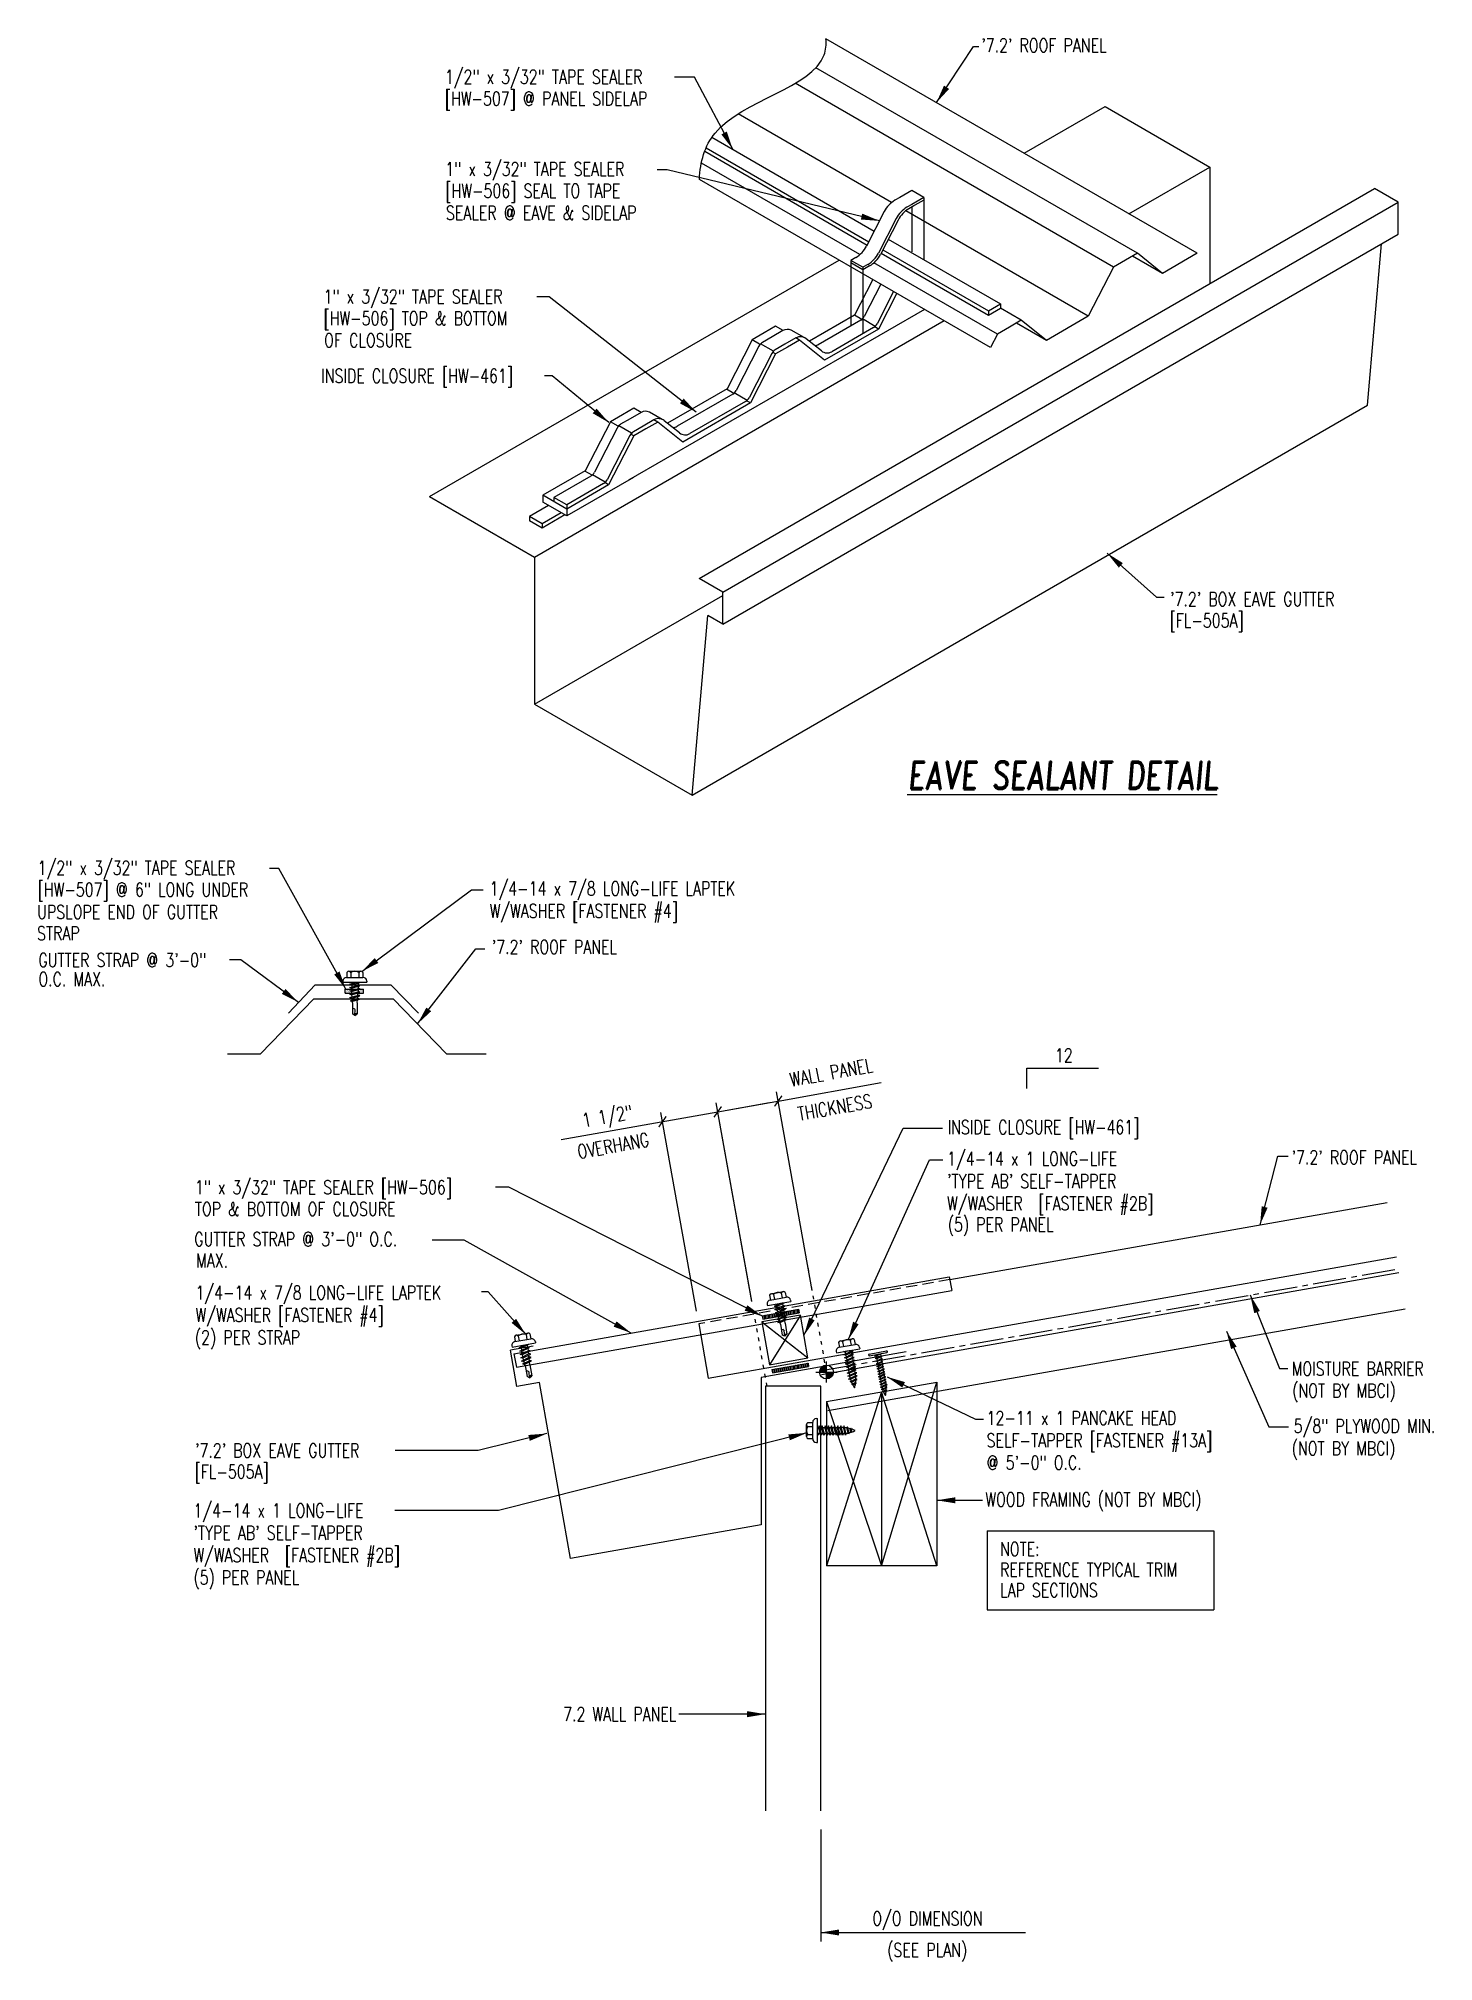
# Model space of a CAD drawing. Extents: x 2.2 to 40.1, y 9.1 to 61.3.
import ezdxf
from ezdxf.enums import TextEntityAlignment as Align

# ---------------------------------------------------------------- set-up
doc = ezdxf.new("R2010")
doc.units = 0
doc.header["$LTSCALE"] = 4
doc.header["$MEASUREMENT"] = 0
for name, pattern in [('CENTER2', [1.125, 0.75, -0.125, 0.125, -0.125]), ('DOT2', [0.125, 0, -0.125]), ('HIDDEN', [0.375, 0.25, -0.125])]:
    doc.linetypes.add(name, pattern=pattern)
doc.layers.get('0').update_dxf_attribs({"linetype": 'CONTINUOUS'})
for name, color, linetype in [('BARRIER', 253, 'CENTER2'), ('CLOSURE', 3, 'CONTINUOUS'), ('DIM', 2, 'CONTINUOUS'), ('DIM-DETAILS', 7, 'CONTINUOUS'), ('FASTENER', 9, 'CONTINUOUS'), ('GRID', 9, 'CONTINUOUS'), ('LABEL', 6, 'CONTINUOUS'), ('MARK', 1, 'CONTINUOUS'), ('PANEL', 11, 'CONTINUOUS'), ('PANEL-S', 11, 'CONTINUOUS'), ('SEALANT', 8, 'CONTINUOUS'), ('SECTION', 11, 'CONTINUOUS'), ('TAPE', 9, 'CONTINUOUS'), ('TEXT', 2, 'CONTINUOUS'), ('TRIM', 6, 'CONTINUOUS'), ('WOOD', 3, 'CONTINUOUS')]:
    doc.layers.add(name, color=color, linetype=linetype)
doc.styles.add('ROMAND', font='romand', dxfattribs={"height": 0.075})
doc.styles.add('TEXT', font='SIMPLEX.shx', dxfattribs={"width": 0.75, "height": 0.375})
doc.styles.add('TEXT1', font='ROMANS.shx', dxfattribs={"width": 0.75, "height": 0.375})
doc.dimstyles.new('DETAIL$7', dxfattribs={"dimscale": 4, "dimtxt": 0.375, "dimasz": 0.125, "dimexe": 0.0625, "dimexo": 0.0625, "dimgap": 0.0625, "dimtad": 1, "dimdec": 4, "dimzin": 3, "dimdsep": 46, "dimlunit": 4, "dimtxsty": 'TEXT', "dimblk": 'ARCHTICK', "dimcen": 0.0625, "dimclrd": 7, "dimclre": 7, "dimclrt": 2, "dimadec": 0, "dimazin": 0, "dimtfac": 0.6, "dimtdec": 4, "dimtmove": 0, "dimatfit": 3, "dimfxl": 0, "dimfrac": 2, "dimtolj": 1, "dimtzin": 0, "dimarcsym": 0})

# ---------------------------------------------------------------- blocks, each defined once
blk = doc.blocks.new('wp')
at = {"layer": 'SECTION'}
for p, q in [((-0.096, 0), (0.096, 0)), ((0, -0.096), (0, 0.096))]:
    blk.add_line(p, q, dxfattribs=at)
at = {"layer": 'SECTION', "const_width": 0.0625}
for points in [[(0, 0.031, 0.414214), (-0.031, 0, 1)], [(0, -0.031, 0.414214), (0.031, 0, 1)]]:
    blk.add_lwpolyline(points, format="xyb", dxfattribs=at)
at = {"layer": 'SECTION'}
blk.add_circle((0, 0), 0.0625, dxfattribs=at)
blk = doc.blocks.new('_ArchTick')
at = {"color": 0, "const_width": 0.15}
blk.add_lwpolyline([(-0.5, -0.5), (0.5, 0.5)], dxfattribs=at)
blk = doc.blocks.new('A$C30686E82')
for p, q in [((-2.715, 0.761), (3.437, 0.761)), ((-2.715, 0.761), (-2.715, -1.379)), ((3.437, 0.761), (3.437, -1.379)), ((-2.715, -1.379), (3.437, -1.379))]:
    blk.add_line(p, q)
at = {"layer": 'TEXT', "style": 'TEXT1', "width": 0.75}
for s, p in [('NOTE:', (-2.368, 0.081)), ('REFERENCE TYPICAL TRIM', (-2.368, -0.477)), ('LAP SECTIONS', (-2.368, -1.035))]:
    blk.add_text(s, height=0.375, dxfattribs=at).set_placement(p)
blk = doc.blocks.new('slopl1')
at = {"layer": 'MARK', "color": 6}
blk.add_lwpolyline([(0, 0), (0, 0.137), (0.487, 0.137)], dxfattribs=at)
at = {"layer": 'MARK', "color": 2, "style": 'TEXT1', "width": 0.75}
blk.add_text('12', height=0.0938, dxfattribs=at).set_placement((0.191, 0.178))
blk.add_attdef('SLOPL1', text='', height=0.0938, dxfattribs=at).set_placement((-0.055, 0.024), align=Align.RIGHT)
blk = doc.blocks.new('A$C6938402A')
at = {"layer": 'TAPE'}
h = blk.add_hatch(dxfattribs=at)
h.set_pattern_fill('DOTS', color=256, scale=0.35, angle=270, style=0)
h.set_pattern_definition([(270, (-22.332364, -26.379487), (0.021875, -0.0109375), [0, -0.021875])])
h.paths.add_polyline_path([(-0.563, -0.04), (-0.547, -0.132), (0.438, 0.041), (0.422, 0.134)])
at = {"layer": 'SEALANT'}
for p, q in [((-0.563, -0.04), (0.422, 0.134)), ((-0.547, -0.132), (0.438, 0.041)), ((0.422, 0.134), (0.438, 0.041)), ((-0.563, -0.04), (-0.547, -0.132))]:
    blk.add_line(p, q, dxfattribs=at)
blk = doc.blocks.new('LAY-LAB')
at = {"layer": 'LABEL', "color": 6, "style": 'ROMAND', "oblique": 5, "width": 0.75}
blk.add_attdef('LAY-LAB', (0.017, 0.036), '', height=0.188, dxfattribs=at)
blk = doc.blocks.new('fz5')
at = {"layer": 'FASTENER'}
for p, q in [((-0.326, 0.071), (-0.326, 0.037)), ((-0.326, 0.037), (0.322, 0.037)), ((-0.226, 0.171), (0.214, 0.171)), ((-0.217, 0.305), (-0.217, 0.171)), ((-0.163, 0.337), (0.159, 0.337)), ((-0.141, -0.014), (0.037, 0.037)), ((-0.108, 0.305), (-0.108, 0.171)), ((-0.105, -0.034), (0.137, 0.035)), ((-0.088, 0.037), (-0.088, 0.001)), ((-0.088, 0.037), (0.085, 0.037)), ((0.085, 0.037), (0.134, 0.037)), ((0.085, 0.02), (0.085, -0.041)), ((0.105, 0.305), (0.105, 0.171)), ((0.137, 0.035), (0.134, 0.037)), ((0.214, 0.305), (0.214, 0.171)), ((0.322, 0.071), (0.322, 0.037)), ((-0.105, -0.034), (-0.141, -0.014)), ((-0.141, -0.105), (0.102, -0.036)), ((-0.105, -0.125), (-0.141, -0.105)), ((-0.141, -0.196), (0.102, -0.127)), ((-0.105, -0.216), (-0.141, -0.196)), ((-0.141, -0.287), (0.102, -0.217)), ((-0.105, -0.307), (-0.141, -0.287)), ((-0.141, -0.378), (0.102, -0.308)), ((-0.105, -0.398), (-0.141, -0.378)), ((-0.122, -0.463), (0.089, -0.403)), ((-0.086, -0.483), (-0.122, -0.463)), ((-0.105, -0.125), (0.137, -0.056)), ((-0.105, -0.216), (0.137, -0.147)), ((-0.105, -0.307), (0.137, -0.238)), ((-0.105, -0.398), (0.137, -0.328)), ((-0.088, -0.029), (-0.088, -0.09)), ((-0.088, -0.12), (-0.088, -0.181)), ((-0.084, -0.27), (-0.088, -0.211)), ((-0.086, -0.483), (0.124, -0.423)), ((-0.078, -0.36), (-0.082, -0.3)), ((-0.071, -0.449), (-0.075, -0.389)), ((-0.066, -0.516), (-0.069, -0.478)), ((-0.066, -0.516), (-0.066, -0.82)), ((0.063, -0.515), (0.068, -0.439)), ((0.063, -0.516), (0.063, -0.82)), ((0.071, -0.408), (0.075, -0.346)), ((0.077, -0.315), (0.082, -0.253)), ((0.084, -0.223), (0.085, -0.211)), ((0.085, -0.071), (0.085, -0.131)), ((0.085, -0.162), (0.085, -0.211)), ((0.124, -0.423), (0.089, -0.403)), ((0.137, -0.056), (0.102, -0.036)), ((0.137, -0.147), (0.102, -0.127)), ((0.137, -0.238), (0.102, -0.217)), ((0.137, -0.328), (0.102, -0.308)), ((-0.002, -0.866), (-0.066, -0.82)), ((-0.003, -0.854), (0.009, -0.714)), ((-0.002, -0.866), (0.063, -0.82))]:
    blk.add_line(p, q, dxfattribs=at)
for centre, radius, start, end in [((-0.226, 0.071), 0.1, 90, 180), ((-0.163, 0.274), 0.0628, 29.8754, 150.1246), ((-0.002, 0.141), 0.196, 56.9974, 123.0026), ((0.159, 0.274), 0.0628, 29.8754, 150.1246), ((0.222, 0.071), 0.1, 0, 90), ((0.073, -0.516), 0.01, 175.9484, 180), ((-0.036, -0.723), 0.0461, 11.1445, 130.906), ((0.039, -0.855), 0.0422, 55.4585, 194.8454)]:
    blk.add_arc(centre, radius, start, end, dxfattribs=at)
blk = doc.blocks.new('A$C737C3CF5')
at = {"layer": 'TRIM'}
for p, q in [((-7.738, 1.596), (4.08, 3.679)), ((4.08, 3.679), (4.145, 3.31)), ((-7.672, 1.226), (4.145, 3.31)), ((-7.738, 1.596), (-7.672, 1.226))]:
    blk.add_line(p, q, dxfattribs=at)
blk = doc.blocks.new('FD-F4')
at = {"layer": 'TEXT', "style": 'TEXT1', "width": 0.75}
for s, p in [('1/4-14 x 7/8 LONG-LIFE LAPTEK', (0.005, -0.041)), ('W/WASHER [FASTENER #4]', (0.005, -0.193))]:
    blk.add_text(s, height=0.09375, dxfattribs=at).set_placement(p)
blk.add_attdef('(QUANTITY)', (1.485, -0.193), '', height=0.0938, dxfattribs=at)
blk = doc.blocks.new('st7')
at = {"layer": 'FASTENER'}
for p, q in [((-0.24, 0.082), (0.24, 0.082)), ((-0.24, 0.037), (0.24, 0.037)), ((-0.093, 0.003), (0.027, 0.037)), ((-0.069, -0.011), (-0.093, 0.003)), ((-0.069, -0.011), (0.095, 0.036)), ((-0.057, 0.037), (-0.057, 0.013)), ((0.059, 0.026), (0.059, -0.025)), ((-0.093, -0.069), (0.071, -0.022)), ((-0.069, -0.082), (-0.093, -0.069)), ((-0.093, -0.14), (0.071, -0.093)), ((-0.069, -0.154), (-0.093, -0.14)), ((-0.093, -0.212), (0.071, -0.165)), ((-0.069, -0.225), (-0.093, -0.212)), ((-0.093, -0.283), (0.071, -0.236)), ((-0.069, -0.296), (-0.093, -0.283)), ((-0.093, -0.354), (0.071, -0.307)), ((-0.069, -0.368), (-0.093, -0.354)), ((-0.093, -0.426), (0.071, -0.379)), ((-0.069, -0.439), (-0.093, -0.426)), ((-0.093, -0.497), (0.071, -0.45)), ((-0.069, -0.511), (-0.093, -0.497)), ((-0.093, -0.568), (0.071, -0.522)), ((-0.069, -0.082), (0.095, -0.036)), ((-0.069, -0.154), (0.095, -0.107)), ((-0.069, -0.225), (0.095, -0.178)), ((-0.069, -0.296), (0.095, -0.25)), ((-0.069, -0.368), (0.095, -0.321)), ((-0.069, -0.439), (0.095, -0.392)), ((-0.069, -0.511), (0.095, -0.464)), ((-0.057, -0.008), (-0.057, -0.059)), ((-0.057, -0.079), (-0.057, -0.13)), ((-0.057, -0.15), (-0.057, -0.201)), ((-0.057, -0.222), (-0.057, -0.273)), ((-0.057, -0.293), (-0.057, -0.344)), ((-0.057, -0.365), (-0.057, -0.415)), ((-0.057, -0.436), (-0.057, -0.487)), ((-0.057, -0.507), (-0.057, -0.558)), ((0.059, -0.046), (0.059, -0.097)), ((0.059, -0.117), (0.059, -0.168)), ((0.059, -0.189), (0.059, -0.239)), ((0.059, -0.26), (0.059, -0.311)), ((0.059, -0.331), (0.059, -0.382)), ((0.059, -0.403), (0.059, -0.454)), ((0.059, -0.474), (0.059, -0.525)), ((0.095, -0.036), (0.071, -0.022)), ((0.095, -0.107), (0.071, -0.093)), ((0.095, -0.178), (0.071, -0.165)), ((0.095, -0.25), (0.071, -0.236)), ((0.095, -0.321), (0.071, -0.307)), ((0.095, -0.392), (0.071, -0.379)), ((0.095, -0.464), (0.071, -0.45)), ((0.095, -0.535), (0.071, -0.522)), ((-0.069, -0.582), (-0.093, -0.568)), ((-0.093, -0.64), (0.071, -0.593)), ((-0.069, -0.653), (-0.093, -0.64)), ((-0.093, -0.711), (0.071, -0.664)), ((-0.069, -0.725), (-0.093, -0.711)), ((-0.093, -0.782), (0.071, -0.736)), ((-0.069, -0.796), (-0.093, -0.782)), ((-0.093, -0.854), (0.071, -0.807)), ((-0.069, -0.867), (-0.093, -0.854)), ((-0.078, -0.921), (0.061, -0.881)), ((-0.054, -0.934), (-0.078, -0.921)), ((-0.069, -0.582), (0.095, -0.535)), ((-0.069, -0.653), (0.095, -0.606)), ((-0.069, -0.725), (0.095, -0.678)), ((-0.069, -0.796), (0.095, -0.749)), ((-0.069, -0.867), (0.095, -0.821)), ((-0.058, -0.986), (0.041, -0.958)), ((-0.034, -1), (-0.058, -0.986)), ((-0.057, -0.579), (-0.057, -0.629)), ((-0.057, -0.65), (-0.057, -0.701)), ((-0.057, -0.721), (-0.057, -0.772)), ((-0.057, -0.793), (-0.057, -0.844)), ((-0.054, -0.934), (0.085, -0.895)), ((-0.034, -1), (0.065, -0.972)), ((-0.03, -1.05), (0.006, -1.04)), ((0.03, -1.053), (0.006, -1.04)), ((0.065, -0.972), (0.041, -0.958)), ((0.059, -0.545), (0.059, -0.596)), ((0.059, -0.617), (0.059, -0.668)), ((0.059, -0.688), (0.059, -0.739)), ((0.059, -0.759), (0.059, -0.81)), ((0.059, -0.831), (0.059, -0.861)), ((0.085, -0.895), (0.061, -0.881)), ((0.095, -0.606), (0.071, -0.593)), ((0.095, -0.678), (0.071, -0.664)), ((0.095, -0.749), (0.071, -0.736)), ((0.095, -0.821), (0.071, -0.807)), ((-0.006, -1.063), (-0.03, -1.05)), ((-0.006, -1.063), (0.03, -1.053))]:
    blk.add_line(p, q, dxfattribs=at)
for centre, radius, start, end in [((-0.238, 0.06), 0.0227, 94.6639, 265.3361), ((0.238, 0.06), 0.0227, 274.6639, 85.3361), ((0.502, -0.853), 0.56, 181.0834, 186.2136), ((0.502, -0.853), 0.56, 188.2489, 193.282), ((0.502, -0.853), 0.56, 194.889, 200.3099), ((-0.501, -0.853), 0.56, 339.4684, 347.2016), ((-0.501, -0.853), 0.56, 348.7524, 354.9475), ((-0.501, -0.853), 0.56, 357.0874, 0.7958), ((0.502, -0.853), 0.56, 201.1572, 206.3807), ((-0.501, -0.853), 0.56, 333.6193, 338.828)]:
    blk.add_arc(centre, radius, start, end, dxfattribs=at)
blk = doc.blocks.new('FZ6')
at = {"layer": 'FASTENER'}
for p, q in [((-0.324, 0.071), (-0.324, 0.037)), ((-0.324, 0.037), (0.324, 0.037)), ((-0.224, 0.171), (0.215, 0.171)), ((-0.215, 0.305), (-0.215, 0.171)), ((-0.161, 0.337), (0.161, 0.337)), ((-0.129, 0.035), (-0.124, 0.037)), ((-0.096, 0.017), (-0.129, 0.035)), ((-0.129, -0.049), (0.096, 0.015)), ((-0.124, 0.037), (-0.08, 0.037)), ((-0.107, 0.305), (-0.107, 0.171)), ((-0.096, 0.017), (-0.025, 0.037)), ((-0.08, 0.037), (0.08, 0.037)), ((-0.08, 0.021), (-0.08, -0.035)), ((0.08, 0.037), (0.08, 0.011)), ((0.129, -0.003), (0.096, 0.015)), ((0.107, 0.305), (0.107, 0.171)), ((0.215, 0.305), (0.215, 0.171)), ((0.324, 0.071), (0.324, 0.037)), ((-0.096, -0.068), (-0.129, -0.049)), ((-0.129, -0.134), (0.096, -0.069)), ((-0.096, -0.152), (-0.129, -0.134)), ((-0.129, -0.218), (0.096, -0.154)), ((-0.096, -0.237), (-0.129, -0.218)), ((-0.129, -0.303), (0.096, -0.238)), ((-0.096, -0.321), (-0.129, -0.303)), ((-0.129, -0.387), (0.096, -0.323)), ((-0.096, -0.406), (-0.129, -0.387)), ((-0.129, -0.471), (0.096, -0.407)), ((-0.096, -0.49), (-0.129, -0.471)), ((-0.129, -0.556), (0.096, -0.491)), ((-0.096, -0.068), (0.129, -0.004)), ((-0.096, -0.152), (0.129, -0.088)), ((-0.096, -0.237), (0.129, -0.172)), ((-0.096, -0.321), (0.129, -0.257)), ((-0.096, -0.406), (0.129, -0.341)), ((-0.096, -0.49), (0.129, -0.426)), ((-0.096, -0.575), (0.129, -0.51)), ((-0.08, -0.063), (-0.08, -0.12)), ((-0.08, -0.148), (-0.08, -0.204)), ((-0.08, -0.232), (-0.08, -0.288)), ((-0.08, -0.317), (-0.08, -0.373)), ((-0.08, -0.401), (-0.08, -0.457)), ((-0.08, -0.485), (-0.08, -0.542)), ((0.08, -0.016), (0.08, -0.074)), ((0.08, -0.102), (0.08, -0.158)), ((0.08, -0.186), (0.08, -0.243)), ((0.08, -0.27), (0.08, -0.327)), ((0.08, -0.355), (0.08, -0.412)), ((0.08, -0.44), (0.08, -0.496)), ((0.129, -0.088), (0.096, -0.069)), ((0.129, -0.172), (0.096, -0.154)), ((0.129, -0.257), (0.096, -0.238)), ((0.129, -0.341), (0.096, -0.323)), ((0.129, -0.426), (0.096, -0.407)), ((0.129, -0.51), (0.096, -0.491)), ((-0.096, -0.575), (-0.129, -0.556)), ((-0.129, -0.64), (0.096, -0.576)), ((-0.096, -0.659), (-0.129, -0.64)), ((-0.121, -0.722), (0.092, -0.662)), ((-0.088, -0.741), (-0.121, -0.722)), ((-0.096, -0.659), (0.129, -0.595)), ((-0.095, -0.799), (0.071, -0.752)), ((-0.061, -0.818), (-0.095, -0.799)), ((-0.088, -0.741), (0.125, -0.68)), ((-0.08, -0.57), (-0.08, -0.626)), ((-0.063, -0.877), (0.034, -0.847)), ((-0.029, -0.895), (-0.063, -0.877)), ((-0.061, -0.818), (0.104, -0.771)), ((-0.029, -0.895), (0.068, -0.866)), ((0.068, -0.866), (0.034, -0.847)), ((0.104, -0.771), (0.071, -0.752)), ((0.08, -0.524), (0.08, -0.58)), ((0.125, -0.68), (0.092, -0.662)), ((0.129, -0.595), (0.096, -0.576))]:
    blk.add_line(p, q, dxfattribs=at)
for centre, radius, start, end in [((-0.224, 0.071), 0.1, 90, 180), ((-0.161, 0.274), 0.0628, 29.8754, 150.1246), ((0, 0.141), 0.196, 56.9974, 123.0026), ((0.161, 0.274), 0.0628, 29.8754, 150.1246), ((0.224, 0.071), 0.1, 0, 90), ((0.676, -0.642), 0.757, 180.9696, 185.1765), ((0.676, -0.642), 0.757, 187.255, 191.3837), ((0.676, -0.642), 0.757, 193.4363, 197.6723), ((0.676, -0.642), 0.757, 199.1495, 206.7351), ((-0.676, -0.642), 0.757, 333.2649, 342.2085), ((-0.676, -0.642), 0.757, 343.5473, 349.3968), ((-0.676, -0.642), 0.757, 351.6648, 356.0901), ((-0.676, -0.642), 0.757, 358.2537, 2.5109)]:
    blk.add_arc(centre, radius, start, end, dxfattribs=at)
blk = doc.blocks.new('FD-F13A')
at = {"layer": 'TEXT', "style": 'TEXT1', "width": 0.75}
for s, p in [('12-11 x 1 PANCAKE HEAD', (0.005, -0.041)), ('SELF-TAPPER [FASTENER #13A]', (0.005, -0.193))]:
    blk.add_text(s, height=0.09375, dxfattribs=at).set_placement(p)
blk.add_attdef('(QUANTITY)', (0.005, -0.344), '', height=0.0938, dxfattribs=at)
blk = doc.blocks.new('FD-F2b')
at = {"layer": 'TEXT', "style": 'TEXT1', "width": 0.75}
for s, height, p in [('1/4-14 x 1 LONG-LIFE', 0.09375, (0.005, -0.041)), ("'TYPE AB' SELF-TAPPER", 0.09375, (0.005, -0.193)), ('W/WASHER', 0.0938, (0.005, -0.344)), ('[FASTENER #2B]', 0.09375, (0.625, -0.344))]:
    blk.add_text(s, height=height, dxfattribs=at).set_placement(p)
blk.add_attdef('(QUANTITY)', (0.005, -0.496), '', height=0.0938, dxfattribs=at)
at = {"layer": 'TEXT', "style": 'TEXT1', "flags": 1}
for tag, p in [('Color', (0.02, -0.714)), ('Calc', (0.02, -0.714)), ('Opt1', (0.02, -0.714)), ('Opt2', (0.02, -0.714)), ('Opt3', (0.02, -0.714)), ('Description', (0.02, -0.714)), ('Multiple', (0.02, -0.714)), ('Part', (0.02, -0.714)), ('Spare1', (0.02, -0.902)), ('Spare2', (0.02, -0.902)), ('Spare3', (0.02, -0.902)), ('Spare4', (0.02, -0.902)), ('Spare5', (0.02, -0.902)), ('Spare6', (0.02, -0.902)), ('Spare7', (0.02, -0.902)), ('Spare8', (0.02, -0.902)), ('Spare9', (0.02, -0.902)), ('Spare10', (0.02, -0.902))]:
    blk.add_attdef(tag, p, '', height=0.0938, dxfattribs=at)
blk = doc.blocks.new('A$C3D0C556B')
at = {"layer": 'WOOD'}
for p, q in [((0, 1.523), (4.389, 3.82)), ((0, 3.046), (4.389, 3.82)), ((4.91, 0.866), (4.389, 3.82)), ((0, 3.046), (0, 0)), ((0, 3.046), (4.649, 2.343)), ((4.649, 2.343), (0, 0)), ((0, 1.523), (4.649, 2.343)), ((4.91, 0.866), (0, 1.523)), ((0, 0), (4.91, 0.866))]:
    blk.add_line(p, q, dxfattribs=at)
blk = doc.blocks.new('A$C22B817AC')
at = {"layer": 'TAPE'}
h = blk.add_hatch(dxfattribs=at)
h.set_pattern_fill('DOTS', color=256, scale=0.35, angle=270, style=0)
h.set_pattern_definition([(270, (-46.173024, -15.338993), (0.021875, -0.0109375), [0, -0.021875])])
h.paths.add_polyline_path([(-1.948, 1.156), (-1.928, 1.267), (-2.421, 1.354), (-2.44, 1.243)])
for p, q in [((-2.44, 1.243), (-2.421, 1.354)), ((-2.44, 1.243), (-1.948, 1.156)), ((-2.421, 1.354), (-1.928, 1.267)), ((-1.948, 1.156), (-1.928, 1.267))]:
    blk.add_line(p, q, dxfattribs=at)

msp = doc.modelspace()

# ---------------------------------------------------------------- linework, layer by layer
at = {"layer": 'BARRIER', "ltscale": 0.3}
msp.add_line((23.533, 25.112), (39.134, 27.862), dxfattribs=at)
at = {"layer": 'CLOSURE'}
for p, q in [((24.865, 54.698), (24.376, 53.743)), ((25.522, 54.337), (25.026, 53.368)), ((26.275, 53.902), (18.238, 49.262)), ((21.921, 53.263), (21.597, 53.076)), ((22.231, 53.442), (21.921, 53.263)), ((22.432, 53.327), (22.231, 53.442)), ((24.376, 53.743), (23.148, 53.034)), ((25.026, 53.368), (23.562, 52.523)), ((24.574, 53.629), (24.376, 53.743)), ((25.026, 53.368), (24.921, 53.429)), ((21.597, 53.076), (20.915, 51.745)), ((21.797, 52.96), (21.597, 53.076)), ((22.231, 52.692), (22.149, 52.74)), ((22.556, 52.88), (22.231, 52.692)), ((22.881, 53.067), (22.556, 52.88)), ((22.881, 53.067), (22.779, 53.126)), ((23.562, 52.523), (22.881, 53.067)), ((22.231, 52.692), (21.55, 51.361)), ((20.915, 51.745), (19.297, 50.811)), ((21.098, 51.622), (20.901, 51.736)), ((18.381, 51.219), (18.071, 51.04)), ((18.581, 51.103), (18.381, 51.219)), ((21.55, 51.361), (19.711, 50.3)), ((21.55, 51.361), (21.445, 51.422)), ((17.746, 50.853), (17.065, 49.522)), ((18.071, 51.04), (17.746, 50.853)), ((17.954, 50.732), (17.746, 50.853)), ((18.705, 50.657), (18.381, 50.469)), ((19.03, 50.844), (18.705, 50.657)), ((19.03, 50.844), (18.928, 50.903)), ((19.711, 50.3), (19.03, 50.844)), ((18.381, 50.469), (17.699, 49.138)), ((18.381, 50.469), (18.294, 50.519)), ((18.381, 50.469), (18.298, 50.517)), ((17.065, 49.522), (15.912, 48.856)), ((18.372, 49.339), (16.562, 48.294)), ((17.699, 49.138), (16.562, 48.481)), ((17.247, 49.399), (17.05, 49.513)), ((17.699, 49.138), (17.594, 49.199)), ((16.562, 48.481), (15.912, 48.856)), ((15.912, 48.856), (15.912, 48.669)), ((16.562, 48.294), (15.912, 48.669)), ((16.562, 48.481), (16.562, 48.294)), ((22.903, 26.605), (21.857, 26.421)), ((21.857, 26.421), (22.062, 25.26)), ((21.857, 26.421), (23.107, 25.444)), ((22.903, 26.605), (22.062, 25.26)), ((23.107, 25.444), (22.903, 26.605)), ((22.062, 25.26), (23.107, 25.444))]:
    msp.add_line(p, q, dxfattribs=at)
at = {"layer": 'DIM', "color": 7}
msp.add_line((23.455, 12.647), (23.455, 9.613), dxfattribs=at)
at = {"layer": 'DIM-DETAILS', "linetype": 'DOT2', "ltscale": 0.3}
for p, q in [((23.614, 25.067), (23.111, 27.923)), ((21.625, 26.74), (21.989, 24.678))]:
    msp.add_line(p, q, dxfattribs=at)
at = {"layer": 'GRID', "ltscale": 0.1}
for p, q in [((24.272, 55.161), (24.272, 53.451)), ((24.596, 55.044), (24.596, 53.238))]:
    msp.add_line(p, q, dxfattribs=at)
at = {"layer": 'PANEL'}
for p, q in [((26.959, 27.572), (38.829, 29.665)), ((20.403, 24.893), (39.09, 28.188)), ((20.143, 26.37), (20.403, 24.893)), ((23.455, 24.678), (21.955, 24.678)), ((21.955, 24.678), (21.955, 13.157)), ((23.455, 13.157), (23.455, 24.678))]:
    msp.add_line(p, q, dxfattribs=at)
at = {"layer": 'PANEL', "linetype": 'HIDDEN', "ltscale": 0.3}
msp.add_line((26.959, 27.572), (20.143, 26.37), dxfattribs=at)
at = {"layer": 'PANEL-S'}
for p, q in [((33.676, 55.424), (23.597, 61.243)), ((31.402, 55.048), (22.763, 60.036)), ((32.051, 55.423), (23.327, 60.46)), ((25.381, 56.8), (21.214, 59.206)), ((28.066, 52.867), (20.164, 57.43)), ((24.517, 55.386), (20.216, 57.869)), ((30.72, 53.717), (25.766, 56.578)), ((32.051, 55.423), (31.726, 55.236)), ((32.732, 54.879), (31.92, 55.348)), ((32.732, 54.879), (32.051, 55.423)), ((33.676, 55.424), (32.732, 54.879)), ((28.252, 53.23), (24.901, 55.165)), ((31.402, 55.048), (30.72, 53.717)), ((31.726, 55.236), (31.402, 55.048)), ((28.901, 53.605), (28.336, 53.931)), ((28.577, 53.417), (28.252, 53.23)), ((28.901, 53.605), (28.577, 53.417)), ((29.583, 53.061), (28.771, 53.529)), ((29.583, 53.061), (28.901, 53.605)), ((30.72, 53.717), (29.583, 53.061)), ((28.252, 53.23), (28.066, 52.867))]:
    msp.add_line(p, q, dxfattribs=at)
msp.add_lwpolyline([(7.353, 33.694), (8.245, 33.694), (9.699, 35.194), (11.845, 35.194), (13.299, 33.694), (14.378, 33.694)], dxfattribs=at)
msp.add_open_spline([(20.164, 57.43), (20.187, 57.906), (20.596, 59.456), (23.509, 59.961), (23.61, 61.087), (23.597, 61.243)], degree=3, knots=[2.10919, 2.10919, 2.10919, 2.10919, 3.98318, 8.842634, 9.568229, 9.568229, 9.568229, 9.568229], dxfattribs=at)
at = {"layer": 'SEALANT'}
for p, q in [((28.011, 53.744), (28.336, 53.931)), ((28.011, 53.861), (28.011, 53.744))]:
    msp.add_line(p, q, dxfattribs=at)
at = {"layer": 'TAPE'}
for p, q in [((20.502, 58.572), (24.91, 56.027)), ((20.306, 58.192), (24.715, 55.647)), ((20.345, 58.288), (24.762, 55.738)), ((25.605, 56.938), (25.472, 56.862)), ((25.93, 57.126), (25.605, 56.938)), ((26.255, 56.938), (25.93, 57.126)), ((26.255, 56.938), (25.93, 56.751)), ((26.255, 56.938), (26.255, 56.868)), ((25.18, 56.554), (24.7, 55.617)), ((25.504, 56.366), (25.025, 55.43)), ((25.93, 56.751), (25.797, 56.674)), ((25.982, 56.711), (25.849, 56.634)), ((26.255, 56.868), (25.93, 56.681)), ((25.93, 56.681), (25.93, 55.464)), ((26.255, 56.868), (26.255, 55.251)), ((25.556, 56.326), (25.077, 55.389)), ((25.096, 55.427), (28.011, 53.744)), ((25.143, 55.518), (28.011, 53.861)), ((25.291, 55.807), (28.336, 54.049)), ((24.408, 55.309), (24.272, 55.231)), ((24.596, 55.044), (24.272, 55.231)), ((24.272, 55.231), (24.272, 55.161)), ((24.596, 54.973), (24.272, 55.161)), ((24.732, 55.122), (24.596, 55.044)), ((24.784, 55.082), (24.596, 54.973)), ((24.596, 55.044), (24.596, 54.973)), ((25.088, 54.587), (24.639, 53.71)), ((25.435, 54.386), (24.987, 53.509)), ((28.011, 53.861), (28.336, 54.049)), ((28.336, 54.049), (28.336, 53.931)), ((22.431, 53.326), (22.136, 53.156)), ((23.003, 53.138), (22.656, 53.339)), ((24.542, 53.607), (23.382, 52.938)), ((24.889, 53.407), (23.755, 52.752)), ((24.935, 53.441), (24.588, 53.641)), ((21.777, 52.903), (21.163, 51.703)), ((22.171, 52.765), (21.823, 52.966)), ((22.136, 53.156), (21.875, 53.005)), ((22.483, 52.955), (22.222, 52.805)), ((22.778, 53.126), (22.483, 52.955)), ((23.474, 52.773), (23.059, 53.105)), ((22.125, 52.702), (21.511, 51.503)), ((21.066, 51.6), (19.557, 50.729)), ((21.413, 51.4), (19.904, 50.529)), ((21.457, 51.432), (21.11, 51.633)), ((17.927, 50.679), (17.313, 49.48)), ((18.32, 50.542), (17.973, 50.742)), ((18.285, 50.932), (18.024, 50.782)), ((18.58, 51.103), (18.285, 50.932)), ((18.632, 50.732), (18.371, 50.581)), ((18.928, 50.902), (18.632, 50.732)), ((19.152, 50.915), (18.805, 51.116)), ((19.623, 50.55), (19.209, 50.881)), ((18.274, 50.479), (17.66, 49.279)), ((17.215, 49.377), (16.215, 48.8)), ((17.562, 49.177), (16.562, 48.599)), ((17.606, 49.209), (17.259, 49.409)), ((16.063, 48.582), (15.547, 48.283)), ((16.562, 48.599), (16.215, 48.8)), ((16.215, 48.8), (16.215, 48.682)), ((16.562, 48.599), (16.562, 48.481)), ((15.894, 48.083), (15.547, 48.283)), ((15.547, 48.283), (15.547, 48.166)), ((15.894, 47.965), (15.547, 48.166)), ((16.411, 48.381), (15.894, 48.083)), ((16.513, 48.322), (15.894, 47.965)), ((15.894, 48.083), (15.894, 47.965))]:
    msp.add_line(p, q, dxfattribs=at)
for centre, radius, start, end in [((25.847, 56.212), 0.75, 120, 152.8916), ((26.172, 56.025), 0.75, 120, 152.8916), ((26.224, 55.984), 0.75, 120, 152.8916), ((24.033, 55.959), 0.75, 300, 332.8916), ((24.357, 55.771), 0.75, 300, 332.8916), ((24.409, 55.731), 0.75, 300, 332.8916), ((22.556, 53.11), 0.25, 66.4852, 120), ((24.417, 53.824), 0.25, 300, 332.8916), ((24.764, 53.623), 0.25, 300, 332.8916), ((22, 52.789), 0.25, 120, 152.8916), ((22.347, 52.588), 0.25, 120, 152.8916), ((22.903, 52.909), 0.25, 51.3833, 120), ((23.283, 53.169), 0.25, 271.9424, 300), ((23.63, 52.969), 0.25, 231.3833, 300), ((20.941, 51.817), 0.25, 300, 332.8916), ((21.288, 51.617), 0.25, 300, 332.8916), ((18.149, 50.565), 0.25, 120, 152.8916), ((18.705, 50.886), 0.25, 66.4852, 120), ((19.053, 50.686), 0.25, 51.3833, 120), ((19.432, 50.946), 0.25, 271.9424, 300), ((18.496, 50.365), 0.25, 120, 152.8916), ((19.779, 50.745), 0.25, 231.3833, 300), ((17.09, 49.594), 0.25, 300, 332.8916), ((17.437, 49.393), 0.25, 300, 332.8916)]:
    msp.add_arc(centre, radius, start, end, dxfattribs=at)
at = {"layer": 'TEXT', "color": 7}
for p, q in [((22.302, 32.417), (25.1, 32.918)), ((21.582, 26.986), (20.616, 32.369)), ((21.583, 26.98), (20.616, 32.369)), ((20.66, 32.123), (22.334, 32.424)), ((20.66, 32.123), (22.069, 32.376)), ((23.224, 27.273), (22.258, 32.663)), ((16.409, 31.371), (20.66, 32.123)), ((20.081, 26.719), (19.115, 32.102))]:
    msp.add_line(p, q, dxfattribs=at)
at = {"layer": 'TRIM'}
for p, q in [((28.975, 58.138), (31.173, 59.407)), ((31.173, 59.407), (34.023, 57.762)), ((31.824, 56.493), (34.023, 57.762)), ((34.023, 57.762), (34.023, 54.6)), ((20.157, 46.594), (38.49, 57.179)), ((39.131, 56.809), (38.49, 57.179)), ((20.798, 46.224), (39.131, 56.809)), ((39.131, 55.94), (39.131, 56.809)), ((20.798, 45.355), (39.131, 55.94)), ((38.299, 51.301), (38.682, 55.681)), ((12.84, 48.823), (23.956, 55.241)), ((15.689, 47.177), (26.805, 53.595)), ((19.965, 40.716), (38.299, 51.301)), ((12.84, 48.823), (15.689, 47.177)), ((15.689, 47.177), (15.689, 43.185)), ((20.798, 46.224), (20.157, 46.594)), ((15.689, 43.185), (20.798, 46.134)), ((20.798, 45.355), (20.798, 46.224)), ((19.965, 40.716), (20.392, 45.59)), ((20.798, 45.355), (20.392, 45.59)), ((15.689, 43.185), (19.965, 40.716)), ((9.73, 35.571), (9.006, 34.805)), ((9.73, 35.571), (11.784, 35.571)), ((11.784, 35.571), (12.538, 34.805)), ((15.65, 25.764), (15.035, 25.656)), ((15.208, 24.671), (15.035, 25.656)), ((25.776, 25.611), (21.837, 24.916)), ((15.824, 24.779), (15.208, 24.671)), ((16.666, 20.001), (15.824, 24.779)), ((21.837, 24.916), (21.837, 20.916)), ((21.837, 20.916), (16.666, 20.004))]:
    msp.add_line(p, q, dxfattribs=at)
at = {"layer": 'WOOD'}
for p, q in [((23.478, 25), (39.151, 27.763)), ((23.652, 24.015), (39.325, 26.779))]:
    msp.add_line(p, q, dxfattribs=at)

# ---------------------------------------------------------------- block references
msp.add_blockref('A$C30686E82', (30.691, 19.99))
at = {"layer": 'FASTENER'}
msp.add_blockref('fz5', (10.812, 35.602), dxfattribs=at)
for name, p, rotation in [('fz5', (22.335, 26.886), 9.99999999999983), ('fz5', (15.406, 25.759), 9.99999999999983), ('FZ6', (24.206, 25.604), 10), ('st7', (25.021, 25.512), 10.00000000000039), ('FZ6', (23.409, 23.474), 90)]:
    msp.add_blockref(name, p, dxfattribs=dict(at, rotation=rotation))
at = {"layer": 'LABEL', "xscale": 4, "yscale": 4, "zscale": 4}
msp.add_blockref('LAY-LAB', (25.749, 40.74), dxfattribs=at).add_auto_attribs({'LAY-LAB': '%%UEAVE SEALANT DETAIL'})
at = {"layer": 'MARK', "xscale": 4, "yscale": 4, "zscale": 4}
msp.add_blockref('slopl1', (29.049, 32.757), dxfattribs=at)
at = {"layer": 'TEXT'}
for name, p, xscale, yscale, zscale in [('FD-F4', (14.448, 38.161), 4, 4, 4), ('FD-F2b', (26.865, 30.828), 4, 4, 4), ('FD-F4', (6.463, 27.195), 4, 4, 4), ('wp', (23.611, 25.063), 3, 3, 3)]:
    msp.add_blockref(name, p, dxfattribs=dict(at, xscale=xscale, yscale=yscale, zscale=zscale))
at = {"layer": 'TEXT', "rotation": 10}
msp.add_blockref('A$C22B817AC', (13.167, 34.543), dxfattribs=at)
at = {"layer": 'TEXT', "color": 7, "yscale": 0.25, "zscale": 0.25}
for p, xscale, rotation in [((22.302, 32.417), 0.2499999999999999, 10.17465224019914), ((19.16, 31.856), 0.2499999999999999, 190.1746522401991), ((20.66, 32.123), 0.25, 10.17465224019912), ((20.66, 32.123), 0.25, 190.1746522401992)]:
    msp.add_blockref('_ArchTick', p, dxfattribs=dict(at, xscale=xscale, rotation=rotation))
at = {"layer": 'TEXT'}
for p in [(22.432, 26.632), (22.69, 25.172)]:
    msp.add_blockref('A$C6938402A', p, dxfattribs=at)
at = {"layer": 'TEXT', "xscale": 4, "yscale": 4, "zscale": 4}
for name, p, values in [('FD-F13A', (27.94, 23.792), {'(QUANTITY)': '@ 5\'-0" O.C.'}), ('FD-F2b', (6.408, 21.282), {'(QUANTITY)': '(5) PER PANEL'})]:
    msp.add_blockref(name, p, dxfattribs=at).add_auto_attribs(values)
at = {"layer": 'TRIM'}
msp.add_blockref('A$C737C3CF5', (22.866, 23.965), dxfattribs=at)
at = {"layer": 'WOOD', "xscale": -1, "rotation": 99.99999999999987}
msp.add_blockref('A$C3D0C556B', (26.608, 24.79), dxfattribs=at)

# ---------------------------------------------------------------- texts
at = {"layer": 'TEXT', "style": 'TEXT1', "width": 0.75}
for s, p in [("'7.2' ROOF PANEL", (27.816, 60.878)), ('1/2" x 3/32" TAPE SEALER ', (13.252, 60.024)), ('[HW-507] @ PANEL SIDELAP', (13.252, 59.434)), ('1" x 3/32" TAPE SEALER ', (13.265, 57.521)), ('[HW-506] SEAL TO TAPE', (13.265, 56.931)), ('SEALER @ EAVE & SIDELAP', (13.283, 56.334)), ('1" x 3/32" TAPE SEALER ', (9.959, 54.061)), ('[HW-506] TOP & BOTTOM', (9.959, 53.471)), ('OF CLOSURE', (9.978, 52.874)), ('INSIDE CLOSURE [HW-461]', (9.895, 51.912)), ("'7.2' BOX EAVE GUTTER", (32.939, 45.849)), ('[FL-505A]', (32.926, 45.272)), ('1/2" x 3/32" TAPE SEALER ', (2.199, 38.558)), ('[HW-507] @ 6" LONG UNDER', (2.199, 37.968)), ('UPSLOPE END OF GUTTER', (2.187, 37.359)), ('STRAP', (2.184, 36.781)), ("'7.2' ROOF PANEL", (14.528, 36.412)), ('GUTTER STRAP @ 3\'-0"', (2.218, 36.055)), ('O.C. MAX.', (2.218, 35.536)), ('INSIDE CLOSURE [HW-461]', (26.9, 31.521)), ("'7.2' ROOF PANEL", (36.24, 30.7)), ('1" x 3/32" TAPE SEALER [HW-506]', (6.465, 29.89)), ('TOP & BOTTOM OF CLOSURE', (6.465, 29.3)), ('(5) PER PANEL', (26.905, 28.88)), ('GUTTER STRAP @ 3\'-0" O.C.', (6.451, 28.48)), ('MAX.', (6.5, 27.904)), ('(2) PER STRAP', (6.466, 25.812)), ('MOISTURE BARRIER', (36.243, 24.965)), ('(NOT BY MBCI)', (36.253, 24.372)), ('5/8" PLYWOOD MIN.', (36.295, 23.409)), ("'7.2' BOX EAVE GUTTER", (6.471, 22.748)), ('(NOT BY MBCI)', (36.243, 22.804)), ('[FL-505A]', (6.459, 22.171)), ('WOOD FRAMING (NOT BY MBCI)', (27.927, 21.415)), ('O/O DIMENSION', (24.857, 10.044)), ('(SEE PLAN)', (25.26, 9.19))]:
    msp.add_text(s, height=0.375, dxfattribs=at).set_placement(p)
msp.add_text('7.2 WALL PANEL', height=0.375, dxfattribs=at).set_placement((19.537, 15.591), align=Align.RIGHT)
at = {"layer": 'TEXT', "color": 2, "char_height": 0.375, "attachment_point": 5, "rotation": 10.1747, "style": 'TEXT1'}
for s, insert in [('\\A1;WALL PANEL', (23.741, 33.196)), ('\\A1;THICKNESS', (23.839, 32.244)), ('\\A1;1 1/2"', (17.672, 31.945)), ('\\A1;OVERHANG', (17.823, 31.204))]:
    msp.add_mtext(s, dxfattribs=dict(at, insert=insert))

# ---------------------------------------------------------------- leaders
at = {"layer": 'DIM'}
msp.add_leader([(23.455, 9.853), (29.017, 9.853)], dimstyle='DETAIL$7', dxfattribs=at)
at = {"layer": 'TEXT'}
for points in [[(26.596, 59.511), (27.599, 61.035), (27.747, 61.035)], [(21.067, 58.246), (20.028, 60.206), (19.485, 60.206)], [(25.051, 56.303), (19.286, 57.689), (19.013, 57.689)], [(20.078, 51.108), (16.08, 54.238), (15.753, 54.238)], [(17.704, 50.828), (16.163, 52.096), (15.958, 52.096)], [(31.23, 47.288), (32.567, 46.09), (32.781, 46.09)], [(10.564, 35.456), (8.749, 38.73), (8.488, 38.73)], [(10.997, 35.933), (13.98, 38.148), (14.291, 38.148)], [(12.509, 34.509), (14.094, 36.552), (14.341, 36.552)], [(9.28, 35.095), (7.715, 36.245), (7.41, 36.245)], [(23, 26.052), (25.698, 31.68), (26.759, 31.68)], [(24.203, 25.937), (26.409, 30.818), (26.767, 30.818)], [(35.382, 29.057), (35.861, 30.923), (36.148, 30.923)], [(21.872, 26.575), (14.985, 30.08), (14.629, 30.08)], [(18.311, 26.122), (13.78, 28.646), (12.905, 28.646)], [(15.456, 26.077), (14.43, 27.242), (14.249, 27.242)], [(35.115, 27.154), (35.914, 25.163), (36.137, 25.163)], [(34.468, 26.176), (35.621, 23.576), (36.151, 23.576)], [(25.255, 24.932), (27.66, 23.783), (27.872, 23.783)], [(23.083, 23.412), (14.705, 21.307), (11.893, 21.307)], [(16.025, 23.393), (14.157, 22.938), (11.901, 22.938)], [(26.608, 21.582), (27.727, 21.582), (27.85, 21.582)], [(21.955, 15.778), (20.489, 15.778), (19.607, 15.778)]]:
    msp.add_leader(points, dimstyle='DETAIL$7', dxfattribs=at)

doc.saveas('drawing.dxf')
